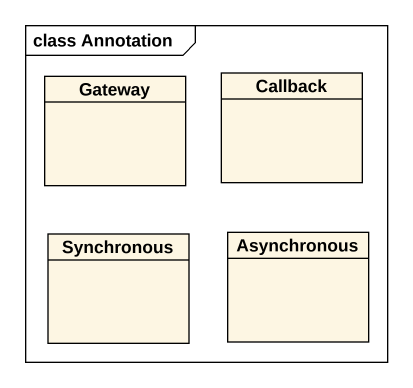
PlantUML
@startuml
mainframe class Annotation
hide circle
hide empty members
class Gateway
class Callback
class Synchronous
class Asynchronous
@enduml
